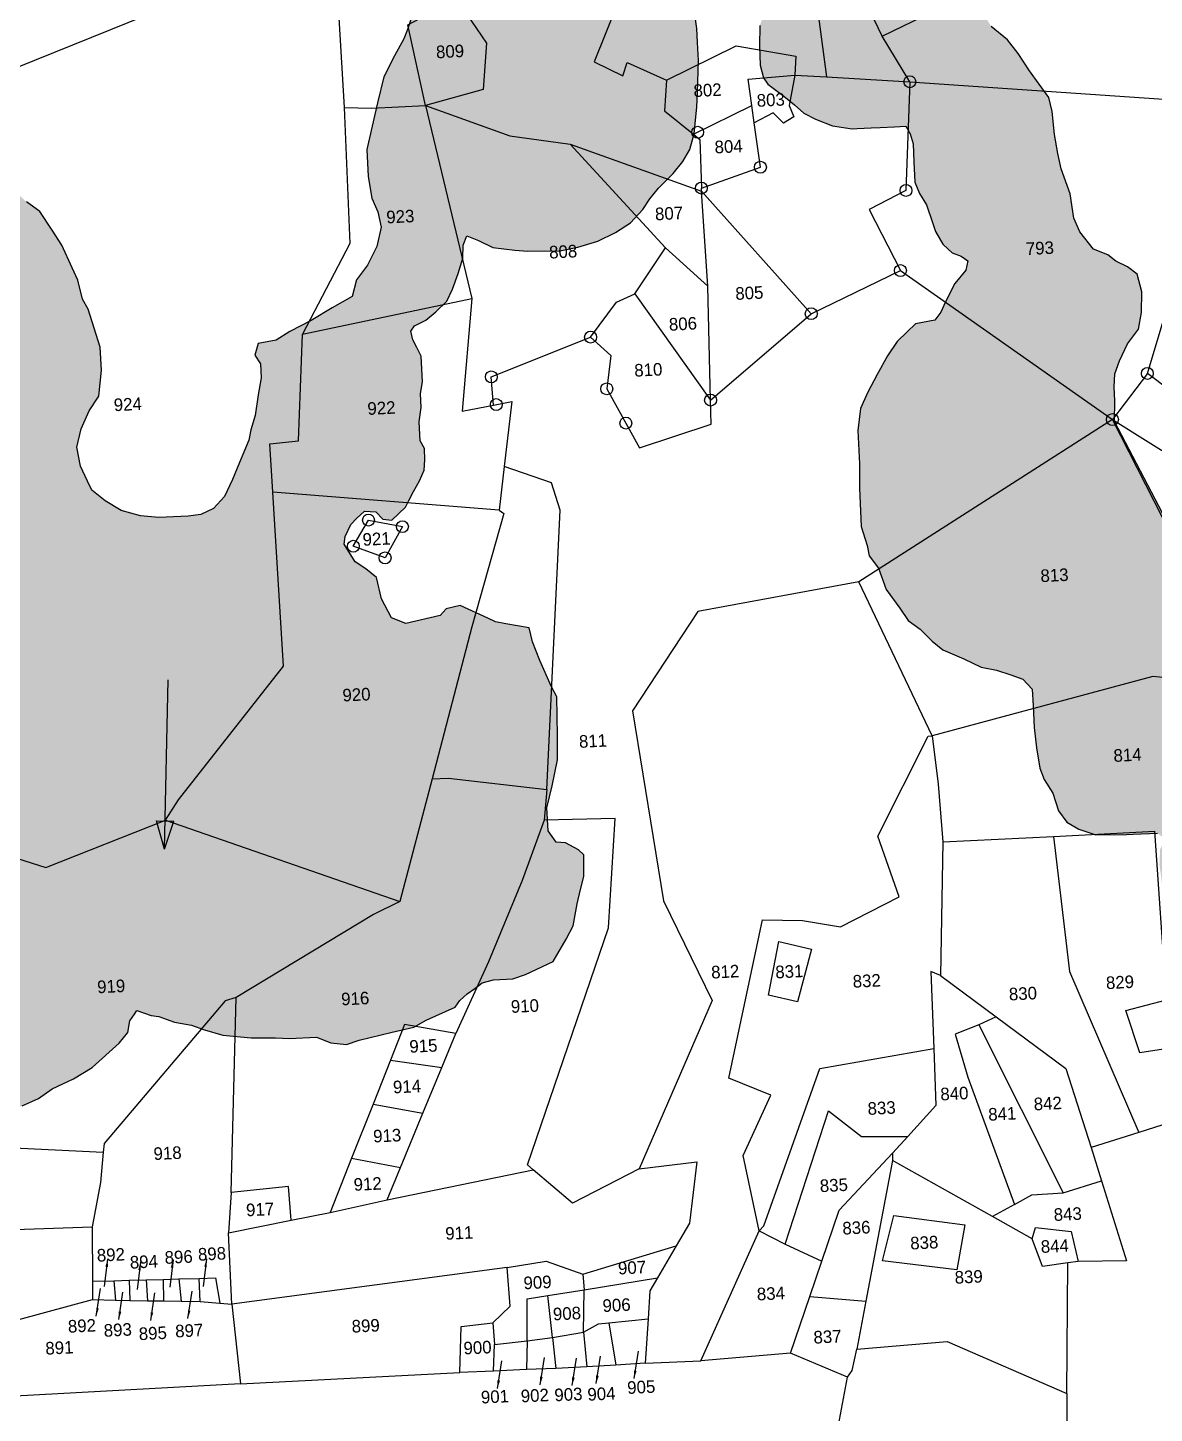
# Model space of a CAD drawing. Header units: metres. Extents: x 292855 to 294621, y 1990019 to 1993624.
# Drawn here: x 293817.2 to 294212.6, y 1990394 to 1990880.5 of the extents above; entities that cross this region are included whole.
import ezdxf
from ezdxf.enums import TextEntityAlignment as Align

# ---------------------------------------------------------------- set-up
doc = ezdxf.new("R2010")
doc.units = ezdxf.units.M
doc.header["$MEASUREMENT"] = 0
for name, color, linetype in [('POLY_HATCH', 12, 'Continuous'), ('POLY_PARCEL', 6, 'Continuous'), ('SYM_ARROW', 1, 'Continuous'), ('SYM_STONE', 1, 'Continuous'), ('TEXT_PARCEL', 7, 'Continuous')]:
    doc.layers.add(name, color=color, linetype=linetype)
doc.styles.get("Standard").update_dxf_attribs({"font": 'simplex.shx'})
doc.styles.add('TEXT_MAP', font='KRDEV050.TTF', dxfattribs={"height": 1.8})
doc.dimstyles.get("Standard").update_dxf_attribs({"dimtxt": 0.18, "dimasz": 0.18, "dimexe": 0.18, "dimexo": 0.0625, "dimgap": 0.09, "dimtad": 0, "dimtih": 1, "dimtoh": 1, "dimdec": 4, "dimzin": 0, "dimdsep": 46, "dimtxsty": 'Standard', "dimcen": 0.09, "dimadec": 0, "dimazin": 0, "dimtfac": 1, "dimtdec": 4, "dimtofl": 0, "dimtmove": 0, "dimatfit": 3, "dimfxl": 1, "dimtolj": 1, "dimtzin": 0, "dimarcsym": 0})
pattern_1 = [(0, (0, 0), (1.25, 1.25), [1.25, -1.25]), (90, (1.25, 0), (-1.25, 1.25), [1.25, -1.25])]

# ---------------------------------------------------------------- blocks, each defined once
blk = doc.blocks.new('STONE')
blk.add_circle((0, 0), 0.851)
blk = doc.blocks.new('ARROWASPECT')
h = blk.add_hatch(color=256)
h.paths.add_polyline_path([(2.85, -2.85), (3.72, -1.98), (0, 0)])
h.paths.add_polyline_path([(0, 0), (1.98, -3.72), (2.85, -2.85)])
for points in [[(0, 0), (17.15, -17.15)], [(0, 0), (1.98, -3.72)], [(0, 0), (3.72, -1.98)], [(3.72, -1.98), (1.98, -3.72)]]:
    blk.add_lwpolyline(points)
blk = doc.blocks.new('TEXTARROW')
blk.add_leader([(0.04, -0.01), (8.68, -0.01)], dimstyle='Standard', override={"dimtxt": 2.5, "dimasz": 2.5, "dimexe": 1.25, "dimexo": 0.625, "dimgap": 0.625, "dimtad": 1, "dimtih": 0, "dimtoh": 0, "dimzin": 8, "dimcen": 2.5, "dimtofl": 1})
blk = doc.blocks.new('31H6H')
at = {"layer": 'POLY_HATCH'}
h = blk.add_hatch(dxfattribs=at)
h.set_pattern_fill('ZIGZAG', color=256, scale=10, style=0)
h.set_pattern_definition(pattern_1)
h.paths.add_polyline_path([(271.57, 440.78), (267.9, 445.37), (266.06, 448.48), (265.14, 450.13), (263.31, 451.23), (261.66, 451.97), (254.87, 452.33), (251.94, 452.7), (248.45, 452.88), (244.78, 452.88), (241.85, 453.25), (237.63, 453.8), (233.04, 454.53), (230.65, 454.9), (225.15, 455.45), (222.03, 455.82), (217.63, 456.18), (214.88, 456.18), (210.73, 456.63), (206.33, 457), (204.5, 457.55), (201.38, 457.73), (197.16, 458.28), (194.4, 457.92), (191.29, 457.18), (186.88, 455.72), (183.58, 453.88), (180.65, 452.41), (178.44, 451.68), (176.79, 450.58), (175.14, 449.48), (172.39, 447.83), (170.74, 446.73), (168.54, 445.26), (167.44, 443.61), (165.78, 440.86), (163.77, 438.66), (162.3, 437.75), (159.91, 437.2), (156.24, 437.01), (153.68, 437.75), (151.66, 438.66), (148.91, 439.76), (147.99, 440.86), (147.07, 442.15), (145.97, 443.25), (143.4, 443.61), (141.57, 443.98), (139.73, 444.71), (138.08, 448.01), (137.53, 452.05), (137.53, 454.43), (137.35, 457.55), (136.98, 461.03), (136.06, 463.97), (135.84, 464.28), (106.46, 464.45), (106.46, 462.65), (106.46, 460.45), (105.91, 458.43), (106.46, 456.23), (107.93, 455.49), (109.03, 454.94), (119.12, 448.89), (118.2, 447.06), (117.84, 445.41), (117.84, 443.21), (117.84, 439.73), (118.02, 437.71), (118.75, 434.78), (119.85, 432.94), (121.14, 431.29), (122.61, 429.83), (124.81, 428.73), (126.46, 427.63), (124.81, 426.89), (121.69, 425.61), (120.04, 424.87), (118.94, 424.51), (117.1, 423.22), (115.45, 420.66), (114.53, 417.91), (114.72, 415.16), (114.9, 410.76), (115.82, 406.72), (117.1, 403.06), (117.71, 401.06), (118.44, 399.23), (119.55, 398.31), (120.65, 396.48), (122.48, 395.01), (124.13, 393.73), (125.6, 392.44), (128.17, 391.16), (130.92, 390.24), (131.65, 388.41), (131.65, 385.47), (132.02, 381.44), (132.57, 379.24), (133.85, 377.41), (135.69, 374.29), (136.42, 373.37), (137.52, 372.09), (139.36, 370.62), (141.01, 369.16), (142.84, 367.69), (144.5, 366.59), (145.05, 364.94), (145.05, 362.01), (145.05, 359.26), (145.23, 355.77), (146.15, 353.57), (147.06, 352.29), (148.35, 350.27), (149.63, 349.17), (151.47, 347.89), (152.38, 347.15), (152.57, 343.67), (153.12, 340.19), (153.85, 336.52), (155.5, 332.67), (156.79, 329.55), (157.52, 328.09), (159.72, 325.15), (162.11, 322.58), (163.94, 321.3), (166.14, 319.83), (167.8, 318.73), (169.81, 317.45), (171.65, 316.17), (171.65, 314.33), (170.55, 312.87), (170.18, 310.85), (170.91, 304.8), (172.01, 302.05), (172.93, 299.85), (174.12, 297.31), (174.86, 296.21), (176.51, 295.11), (177.98, 294.01), (179.44, 292.72), (181.83, 291.07), (183.66, 290.16), (186.97, 289.24), (190.82, 289.24), (193.75, 289.61), (195.04, 289.79), (196.32, 289.79), (196.69, 289.24), (197.42, 286.12), (198.16, 285.02), (198.89, 283.55), (199.26, 282.27), (200.54, 279.52), (201.83, 277.5), (202.56, 275.85), (204.39, 273.84), (204.94, 272.74), (208.98, 270.54), (211.18, 269.8), (213.02, 268.7), (214.67, 267.79), (217.24, 267.42), (219.25, 267.42), (221.82, 267.6), (223.11, 268.52), (224.02, 269.62), (224.58, 271.27), (224.94, 272), (225.49, 273.47), (225.68, 274.39), (226.04, 275.12), (226.41, 274.02), (227.51, 272.55), (228.61, 271.09), (229.71, 269.8), (230.63, 269.25), (233.01, 268.7), (235.95, 268.7), (238.33, 269.25), (240.17, 270.17), (241.64, 271.27), (243.1, 272.37), (244.39, 272.92), (246.04, 273.1), (247.69, 273.1), (248.79, 272), (249.89, 271.27), (250.63, 270.9), (252.46, 270.72), (254.85, 270.54), (256.68, 270.35), (256.68, 268.7), (257.23, 267.79), (257.41, 266.87), (257.96, 265.4), (258.15, 263.75), (258.52, 261.37), (259.25, 260.09), (260.72, 258.62), (261.63, 257.7), (263.29, 256.6), (265.85, 256.05), (269.16, 255.68), (271.17, 255.5), (273.01, 255.13), (274.48, 254.77), (276.31, 254.4), (278.51, 254.4), (280.71, 254.58), (282, 255.5), (283.65, 257.52), (284.02, 258.8), (284.93, 259.54), (286.22, 260.45), (288.42, 261), (291.91, 261.37), (294.29, 261.92), (296.12, 261.74), (295.39, 260.09), (294.66, 259.17), (294.29, 258.07), (295.39, 256.97), (296.86, 256.23), (298.51, 254.95), (299.98, 253.48), (302.36, 252.02), (303.83, 251.1), (307.32, 250), (310.25, 249.45), (313.74, 249.27), (317.59, 249.63), (321.08, 249.82), (324.56, 251.47), (326.95, 252.38), (328.96, 253.67), (332.08, 254.95), (334.83, 256.42), (338.87, 259.72), (340.16, 261.19), (340.52, 262.84), (341.26, 263.75), (341.62, 264.3), (343.61, 263.46), (344.71, 263.27), (346.91, 262.36), (349.29, 261.81), (351.13, 261.07), (353.7, 260.16), (357.73, 259.61), (361.22, 259.42), (363.24, 259.24), (367.09, 259.24), (369.11, 258.32), (371.31, 257.96), (373.14, 258.51), (377.91, 259.42), (381.03, 259.97), (382.87, 260.89), (387.09, 262.54), (387.82, 263.46), (388.92, 264.37), (390.02, 265.11), (391.12, 265.84), (392.77, 266.21), (395.53, 266.21), (397.36, 266.76), (401.4, 268.41), (403.42, 271.53), (404.52, 273.36), (405.25, 276.48), (405.8, 278.49), (406.35, 280.33), (406.53, 283.44), (405.8, 284.18), (403.97, 285.28), (402.68, 285.46), (401.58, 287.11), (401.58, 290.41), (402.5, 293.53), (403.42, 297.2), (403.6, 300.68), (403.78, 306.18), (403.05, 307.65), (401.58, 311.5), (400.66, 314.25), (400.3, 316.26), (396.99, 317), (395.53, 317.36), (394.43, 317.91), (390.57, 319.93), (388.56, 319.56), (387.64, 318.65), (382.68, 317.73), (380.67, 318.65), (379.38, 321.4), (378.83, 324.51), (377.36, 325.8), (375.9, 326.9), (374.43, 329.47), (374.61, 330.57), (375.53, 332.22), (376.45, 333.13), (377.55, 334.05), (379.2, 333.87), (380.12, 332.77), (381.4, 332.58), (383.43, 334.35), (383.98, 335.27), (384.71, 336.55), (385.63, 338.02), (386.36, 339.48), (386.55, 340.95), (386.55, 342.6), (386, 343.7), (386, 346.45), (386.36, 348.47), (386.36, 350.49), (386.73, 352.14), (386.73, 355.8), (386.18, 357.09), (385.63, 358.19), (385.45, 359.47), (386, 360.2), (387.65, 360.94), (389.12, 362.04), (390.77, 363.5), (391.14, 364.17), (381.73, 373.95), (381.15, 371.77), (379.68, 369.2), (378.03, 367.18), (377.3, 364.8), (374.36, 363.33), (371.25, 361.68), (368.13, 360.22), (366.11, 359.12), (363.54, 358.75), (362.99, 357.1), (363.72, 355.81), (363.72, 353.8), (363.17, 351.41), (362.62, 348.48), (361.89, 346.46), (361.52, 345), (360.05, 341.88), (358.95, 339.5), (357.67, 337.11), (356.02, 335.46), (354.18, 334.73), (352.35, 334.55), (348.13, 334.55), (345.56, 334.91), (342.81, 335.83), (340.61, 337.3), (338.77, 338.95), (338.22, 340.23), (337.31, 342.43), (336.94, 345.18), (337.67, 347.75), (338.96, 350.31), (340.42, 352.33), (340.97, 356), (340.97, 359.3), (339.51, 364.8), (338.77, 366.27), (338.22, 369.02), (337.49, 370.85), (336.2, 374.15), (334.92, 376.35), (333.27, 379.1), (331.43, 380.57), (329.23, 382.77), (327.34, 384.49), (326.05, 385.23), (324.95, 385.96), (323.3, 387.06), (321.1, 387.79), (317.06, 389.63), (315.6, 390.73), (311.56, 393.11), (307.52, 395.86), (303.49, 398.25), (298.17, 400.08), (296.88, 401.55), (295.6, 403.56), (294.13, 405.95), (292.48, 407.6), (291.38, 409.25), (289.18, 410.53), (287.89, 412), (286.24, 414.38), (284.96, 416.95), (283.49, 419.51), (282.57, 422.81), (280.37, 427.4), (278.17, 430.88), (274.68, 436.38)])
h.paths.add_polyline_path([(172.43, 394.26), (173.31, 393.9), (174.73, 392.34), (175.26, 391.46), (177.72, 389.34), (179.31, 388.11), (181.07, 386.88), (183.18, 386), (184.94, 385.3), (188.29, 385.3), (190.4, 385.3), (192.87, 385.3), (194.63, 385.3), (197.62, 385.47), (198.5, 385.65), (200.62, 387.94), (202.38, 387.58), (203.79, 386.35), (205.37, 386), (207.84, 385.47), (209.24, 385.3), (211.18, 385.3), (214.35, 385.3), (215.94, 385.3), (217.87, 385.82), (219.63, 386.53), (220.51, 388.64), (221.57, 391.28), (223.86, 391.81), (227.03, 391.1), (229.5, 390.4), (232.14, 389.87), (235.13, 389.7), (236.72, 389.7), (238.83, 390.05), (241.82, 390.75), (243.23, 390.4), (244.11, 388.99), (248.16, 385.47), (249.75, 383.71), (252.21, 381.25), (253.62, 380.19), (254.85, 379.14), (256.09, 377.9), (258.73, 375.97), (262.43, 375.09), (266.65, 374.56), (270, 374.21), (272.29, 373.86), (274.75, 374.03), (276.34, 375.26), (276.69, 376.85), (277.39, 378.78), (280.56, 379.49), (282.68, 378.96), (285.14, 378.61), (286.55, 378.43), (288.14, 378.26), (290.42, 378.43), (292.71, 379.14), (294.65, 379.84), (295.71, 380.9), (296.94, 382.83), (297.64, 384.59), (298.7, 386.88), (300.29, 388.29), (301.7, 389.34), (302.93, 389.34), (303.98, 388.29), (305.04, 387.06), (305.92, 386), (306.63, 384.94), (307.68, 384.42), (308.74, 383.89), (309.97, 383.36), (312.79, 382.83), (313.14, 382.13), (312.61, 380.19), (312.08, 378.43), (312.08, 377.38), (312.79, 374.38), (314.02, 371.04), (313.32, 369.11), (311.91, 366.99), (310.68, 365.23), (309.8, 363.3), (308.92, 361.19), (308.74, 358.37), (308.74, 356.08), (308.92, 354.15), (310.15, 350.1), (312.44, 348.51), (314.73, 347.46), (314.55, 346.23), (313.49, 345.52), (313.67, 344.47), (314.02, 340.77), (314.55, 338.31), (315.08, 335.67), (315.43, 333.2), (316.14, 330.74), (315.25, 328.8), (313.85, 327.92), (311.73, 328.1), (310.32, 329.86), (309.27, 331.13), (309.27, 332.67), (309.27, 334.61), (306.63, 334.61), (304.51, 333.55), (304.51, 332.67), (304.86, 329.33), (305.22, 326.69), (306.27, 324.75), (306.8, 322.99), (306.63, 321.41), (305.39, 320.35), (303.63, 320), (302.22, 320.35), (301.7, 321.76), (301.52, 323.35), (301.7, 325.11), (299.23, 325.46), (297.12, 324.23), (296.59, 323.52), (296.76, 321.23), (296.59, 319.83), (295.71, 316.31), (295.71, 314.55), (295.88, 312.61), (296.41, 310.67), (296.76, 308.21), (297.29, 307.16), (297.64, 305.75), (298.53, 304.16), (299.78, 303.01), (300.66, 302.13), (301.72, 300.2), (304.36, 296.85), (307, 293.68), (308.59, 292.1), (310.35, 290.52), (312.11, 289.11), (313.69, 287.7), (315.28, 286.47), (316.86, 285.59), (318.45, 284.88), (320.91, 284.36), (320.74, 283.12), (318.62, 281.72), (316.16, 280.66), (312.28, 279.6), (309.82, 278.9), (307.88, 278.72), (304.89, 278.72), (302.77, 278.72), (301.89, 278.72), (300.66, 279.43), (299.78, 280.13), (298.02, 280.66), (295.38, 281.19), (292.39, 281.36), (290.1, 281.19), (287.28, 280.66), (285.34, 280.66), (282, 280.66), (280.23, 280.84), (278.25, 281.5), (277.59, 282.6), (276.18, 283.65), (272.84, 284.36), (270.73, 284.53), (268.79, 284.71), (267.03, 285.24), (265.79, 285.94), (263.68, 288.4), (254.88, 294.04), (251.18, 296.32), (249.42, 296.15), (246.6, 295.8), (240.44, 295.44), (238.85, 295.62), (237.44, 297.73), (236.21, 299.14), (235.15, 300.37), (233.57, 301.96), (232.34, 302.48), (230.05, 303.54), (228.29, 303.89), (226.88, 304.07), (225.12, 304.95), (222.47, 305.65), (220.71, 306.88), (219.3, 307.94), (217.54, 309.17), (216.49, 310.23), (215.43, 311.28), (214.55, 312.16), (213.14, 312.69), (212.4, 312.95), (210.64, 313.12), (208.35, 313.47), (206.76, 314), (204.12, 315.06), (201.83, 315.23), (200.07, 315.41), (197.61, 316.47), (196.2, 317.52), (194.61, 319.99), (193.03, 321.75), (191.62, 324.74), (189.86, 327.73), (188.27, 332.13), (187.22, 334.95), (185.46, 338.47), (184.22, 343.57), (182.64, 349.55), (181.58, 351.84), (180.88, 355.01), (179.82, 359.23), (178.77, 361.34), (177.71, 362.93), (176.12, 364.34), (175.07, 366.1), (174.19, 367.33), (173.48, 368.38), (172.43, 369.62), (170.84, 371.55), (168.55, 373.31), (166.97, 374.72), (165.38, 375.6), (164.15, 377.01), (163.09, 378.42), (162.21, 380.53), (161.51, 381.94), (161.51, 383.34), (161.68, 386.51), (162.39, 388.45), (163.44, 389.68), (165.91, 390.91), (167.5, 391.79), (168.9, 393.02), (171.02, 393.9)], flags=16)
h = blk.add_hatch(dxfattribs=at)
h.set_pattern_fill('ZIGZAG', color=256, scale=10, style=0)
h.set_pattern_definition(pattern_1)
h.paths.add_polyline_path([(531.61, 287.84), (527.94, 290.59), (523.36, 293.34), (518.95, 296.27), (515.29, 297.56), (512.35, 298.29), (509.23, 299.76), (507.58, 300.67), (506.11, 302.14), (504.64, 303.42), (502.63, 304.71), (499.87, 305.26), (497.12, 306.54), (495.1, 307.64), (493.64, 309.29), (493.27, 312.41), (492.54, 316.26), (492.17, 319.74), (491.62, 323.23), (491.62, 324.69), (491.99, 326.71), (491.99, 327.26), (485.32, 341.69), (485.5, 344.63), (485.5, 346.64), (485.69, 348.48), (486.42, 350.31), (487.7, 352.69), (489.36, 354.71), (489.91, 357.1), (490.09, 360.03), (489.54, 362.6), (488.25, 363.7), (486.6, 364.61), (485.5, 365.53), (483.48, 366.45), (481.65, 369.01), (480.92, 371.03), (480.55, 374.51), (479.45, 378.18), (479.08, 380.38), (478.71, 383.13), (478.53, 386.43), (478.16, 388.45), (475.58, 392.39), (474.11, 394.96), (472.64, 396.97), (470.44, 398.99), (469.15, 401.19), (467.87, 403.02), (466.4, 405.96), (464.75, 407.42), (462.18, 407.97), (459.98, 407.97), (458.33, 407.61), (455.94, 407.61), (453.93, 407.79), (452.46, 408.34), (449.89, 409.44), (445.85, 411.28), (444.57, 412.93), (443.29, 414.39), (441.82, 416.23), (440.17, 418.61), (437.6, 419.89), (435.58, 421.36), (433.75, 422.46), (431.91, 425.03), (430.44, 426.68), (427.69, 427.78), (426.59, 428.51), (424.57, 428.51), (422, 428.14), (421.27, 426.31), (419.99, 424.48), (418.52, 423.74), (417.05, 423.74), (415.77, 423.74), (414.12, 423.38), (411.36, 422.83), (409.71, 422.28), (407.88, 421.73), (406.23, 421.18), (404.45, 420.17), (403.53, 419.26), (401.15, 417.79), (400.05, 417.05), (399.13, 415.95), (397.85, 415.04), (395.28, 413.94), (393.26, 411.92), (393.08, 411), (392.34, 409.72), (391.06, 408.25), (389.78, 406.79), (388.12, 405.32), (387.02, 402.57), (386.47, 401.29), (385.01, 398.9), (383.35, 395.97), (382.25, 392.3), (381.34, 389), (380.42, 385.7), (380.42, 381.85), (380.79, 378.73), (381.52, 376.72), (381.89, 374.52), (381.73, 373.95), (391.14, 364.17), (391.68, 365.15), (392.6, 367.35), (393.34, 369.55), (393.52, 371.39), (394.07, 372.67), (395.72, 371.94), (397.74, 370.84), (400.86, 370.29), (402.69, 370.1), (407.28, 369.92), (409.85, 370.29), (412.78, 371.02), (415.35, 372.12), (417.55, 373.4), (419.39, 375.24), (420.49, 376.7), (421.77, 378.17), (423.97, 380.19), (425.44, 381.84), (426.54, 383.49), (427.28, 385.69), (427.83, 389.54), (428.01, 391.56), (428.38, 396.14), (428.38, 398.71), (428.38, 400.72), (428.19, 402.74), (428.19, 405.49), (428.01, 406.96), (427.46, 408.61), (427.09, 409.89), (427.09, 411.36), (428.38, 412.09), (430.58, 411.54), (431.68, 409.89), (432.23, 408.43), (433.15, 406.22), (434.98, 404.94), (437.18, 404.76), (438.28, 404.39), (438.1, 402.37), (437.37, 400.72), (437.18, 397.79), (437.18, 395.04), (437.55, 393.21), (438.1, 392.29), (439.2, 391.37), (440.3, 390.46), (441.77, 389.17), (443.05, 387.89), (444.7, 386.97), (447.09, 385.87), (449.84, 385.32), (450.58, 385.32), (452.59, 385.32), (453.88, 385.32), (455.9, 385.32), (457.55, 385.32), (458.1, 384.22), (458.46, 382.76), (458.46, 380.19), (458.46, 377.26), (459.01, 375.6), (459.93, 373.95), (460.67, 371.39), (461.03, 370.1), (461.99, 368.21), (462.72, 367.47), (463.27, 366.92), (464.55, 366.37), (465.47, 365.64), (465.1, 364.36), (463.45, 362.52), (461.99, 359.95), (461.25, 358.49), (460.33, 357.39), (457.58, 357.02), (456.3, 355.92), (454.83, 354.64), (453.36, 352.62), (451.71, 350.05), (450.24, 347.49), (449.14, 345.29), (448.59, 342.17), (448.59, 337.4), (448.41, 333.92), (448.41, 328.42), (449.14, 325.67), (449.33, 324.2), (450.61, 322.37), (451.53, 319.25), (453.36, 316.5), (454.46, 314.67), (456.12, 313.38), (457.77, 311.55), (459.23, 310.27), (462.17, 308.8), (464.55, 307.52), (466.76, 306.97), (468.77, 306.23), (470.42, 305.5), (471.71, 304.03), (471.71, 301.65), (471.71, 298.53), (471.89, 295.6), (472.26, 292.66), (472.81, 291.01), (473.91, 289), (474.64, 286.43), (475.75, 284.78), (477.4, 283.68), (479.78, 282.76), (484.18, 282.58), (485.1, 282.58), (488.59, 282.58), (489.69, 281.66), (488.86, 280.24), (488.67, 278.04), (488.86, 276.02), (489.04, 271.8), (489.78, 267.77), (490.88, 264.84), (492.16, 263.19), (493.63, 262.09), (495.65, 260.62), (498.21, 259.52), (502.25, 258.79), (505.55, 258.79), (509.41, 258.97), (513.63, 259.34), (515.09, 260.44), (516.19, 260.8), (518.21, 259.89), (519.68, 259.34), (521.7, 258.79), (524.82, 258.42), (526.1, 258.24), (528.49, 257.14), (528.85, 254.57), (528.85, 251.82), (529.4, 249.62), (529.77, 245.95), (531.42, 242.83), (532.7, 240.08), (533.81, 238.07), (534.36, 235.5), (535.09, 232.02), (535.64, 227.25), (536.92, 224.5), (538.21, 223.03), (540.78, 221.38), (542.24, 220.28), (543.53, 219.37), (546.1, 218.27), (548.48, 217.17), (551.42, 216.25), (553.8, 215.15), (556.55, 214.23), (560.22, 213.86), (561.32, 211.48), (561.32, 210.38), (561.14, 209.28), (562.24, 208.73), (564.99, 208.55), (566.65, 209.1), (570.13, 209.65), (572.52, 210.93), (576.19, 212.58), (577.65, 214.6), (579.67, 217.72), (581.87, 220.47), (583.34, 223.58), (585.36, 226.88), (586.46, 229.27), (587.93, 232.57), (589.21, 238.62), (589.03, 240.82), (588.84, 243.57), (588.11, 245.22), (587.56, 247.79), (586.83, 249.62), (586.64, 252.37), (588.11, 255.12), (589.39, 256.4), (591.78, 259.15), (594.53, 260.8), (596.73, 262.64), (600.22, 265.57), (600.95, 267.4), (602.24, 270.7), (603.89, 274.55), (604.99, 278.77), (605.91, 282.62), (606.09, 285.74), (605.72, 287.21), (605.36, 288.86), (605.36, 290.69), (603.93, 295.79), (603.02, 298.91), (602.47, 300.56), (601.73, 302.58), (601.36, 304.41), (600.63, 306.79), (599.71, 309.18), (598.43, 311.01), (596.96, 312.48), (595.31, 313.76), (593.11, 315.05), (592.74, 317.25), (592.74, 320), (594.21, 324.21), (596.41, 328.43), (597.15, 330.63), (597.7, 332.65), (598.43, 336.13), (598.43, 339.06), (598.25, 344.75), (597.51, 347.68), (596.78, 350.07), (594.94, 354.65), (594.21, 356.3), (592.56, 357.4), (591.46, 358.13), (592.19, 359.6), (593.66, 361.07), (595.31, 362.53), (596.78, 364.37), (597.7, 366.75), (596.23, 374.75), (594.76, 382.82), (592.56, 385.76), (591.64, 386.86), (590.36, 387.77), (588.89, 388.87), (587.97, 389.79), (589.26, 392.72), (590.17, 394.56), (591.09, 397.31), (591.28, 399.32), (588.16, 417.66), (584.85, 436.54), (582.29, 451.4), (580.82, 449.56), (579.9, 448.28), (578.98, 446.81), (578.43, 445.16), (577.7, 443.88), (577.15, 442.23), (575.86, 439.84), (574.21, 437.09), (572.38, 433.43), (571.65, 429.03), (571.28, 425.73), (571.28, 421.88), (571.09, 419.13), (570.91, 415.64), (570.36, 411.98), (568.71, 408.86), (567.79, 405.92), (566.14, 404.09), (565.41, 400.79), (565.04, 398.77), (565.04, 395.47), (565.04, 392.72), (565.04, 390.89), (565.04, 387.41), (563.94, 384.11), (563.39, 380.99), (563.02, 374.75), (563.21, 372.19), (563.21, 366.14), (563.02, 362.65), (562.66, 357.7), (562.08, 355.9), (561.71, 353.88), (562.63, 352.05), (562.81, 349.48), (562.81, 344.35), (561.89, 341.23), (561.71, 335.73), (561.71, 332.98), (561.53, 328.03), (560.98, 325.1), (560.24, 322.71), (560.06, 319.41), (560.06, 315.75), (560.79, 313.18), (560.24, 310.43), (558.59, 306.76), (558.41, 302.18), (558.04, 297.6), (557.86, 295.03), (557.86, 290.81), (556.94, 285.31), (556.57, 281.64), (556.39, 278.71), (556.39, 274.86), (556.57, 270.64), (556.76, 265.87), (556.75, 263.45), (556.56, 261.07), (556.38, 259.05), (556.2, 256.3), (555.65, 255.02), (554.91, 254.1), (552.71, 254.1), (550.51, 254.47), (548.86, 254.83), (548.12, 255.93), (547.21, 257.03), (546.47, 259.23), (546.47, 261.44), (546.66, 265.29), (547.02, 267.12), (546.66, 268.95), (545.56, 270.42), (543.54, 271.34), (542.44, 272.25), (542.07, 273.35), (541.89, 275.19), (541.34, 277.39), (539.87, 279.22), (538.58, 281.42), (537.48, 282.7), (535.83, 284.35), (534, 286)])
for points in [[(324.56, 251.47), (326.95, 252.38), (328.96, 253.67), (332.08, 254.95), (334.83, 256.42), (338.87, 259.72), (340.16, 261.19), (340.52, 262.84), (341.26, 263.75), (341.62, 264.3), (343.61, 263.46), (344.71, 263.27), (346.91, 262.36), (349.29, 261.81), (351.13, 261.07), (353.7, 260.16), (357.73, 259.61), (361.22, 259.42), (363.24, 259.24), (367.09, 259.24), (369.11, 258.32), (371.31, 257.96), (373.14, 258.51), (377.91, 259.42), (381.03, 259.97), (382.87, 260.89), (387.09, 262.54), (387.82, 263.46), (388.92, 264.37), (390.02, 265.11), (391.12, 265.84), (392.77, 266.21), (395.53, 266.21), (397.36, 266.76), (401.4, 268.41), (403.42, 271.53), (404.52, 273.36), (405.25, 276.48), (405.8, 278.49), (406.35, 280.33), (406.53, 283.44), (405.8, 284.18), (403.97, 285.28), (402.68, 285.46), (401.58, 287.11), (401.58, 290.41), (402.5, 293.53), (403.42, 297.2), (403.6, 300.68), (403.78, 306.18), (403.05, 307.65), (401.58, 311.5), (400.66, 314.25), (400.3, 316.26), (396.99, 317), (395.53, 317.36), (394.43, 317.91), (390.57, 319.93), (388.56, 319.56), (387.64, 318.65), (382.68, 317.73), (380.67, 318.65), (379.38, 321.4), (378.83, 324.51), (377.36, 325.8), (375.9, 326.9), (374.43, 329.47), (374.61, 330.57), (375.53, 332.22), (376.45, 333.13), (377.55, 334.05), (379.2, 333.87), (380.12, 332.77), (381.4, 332.58), (383.43, 334.35), (383.98, 335.27), (384.71, 336.55), (385.63, 338.02), (386.36, 339.48), (386.55, 340.95), (386.55, 342.6), (386, 343.7), (386, 346.45), (386.36, 348.47), (386.36, 350.49), (386.73, 352.14), (386.73, 355.8), (386.18, 357.09), (385.63, 358.19), (385.45, 359.47), (386, 360.2), (387.65, 360.94), (389.12, 362.04), (390.77, 363.5), (391.68, 365.15), (392.6, 367.35), (393.34, 369.55), (393.52, 371.39), (394.07, 372.67), (395.72, 371.94), (397.74, 370.84), (400.86, 370.29), (402.69, 370.1), (407.28, 369.92), (409.85, 370.29), (412.78, 371.02), (415.35, 372.12), (417.55, 373.4), (419.39, 375.24), (420.49, 376.7), (421.77, 378.17), (423.97, 380.19), (425.44, 381.84), (426.54, 383.49), (427.28, 385.69), (427.83, 389.54), (428.01, 391.56), (428.38, 396.14), (428.38, 398.71), (428.38, 400.72), (428.19, 402.74)], [(437.37, 400.72), (437.18, 397.79), (437.18, 395.04), (437.55, 393.21), (438.1, 392.29), (439.2, 391.37), (440.3, 390.46), (441.77, 389.17), (443.05, 387.89), (444.7, 386.97), (447.09, 385.87), (449.84, 385.32), (450.58, 385.32), (452.59, 385.32), (453.88, 385.32), (455.9, 385.32), (457.55, 385.32), (458.1, 384.22), (458.46, 382.76), (458.46, 380.19), (458.46, 377.26), (459.01, 375.6), (459.93, 373.95), (460.67, 371.39), (461.03, 370.1), (461.99, 368.21), (462.72, 367.47), (463.27, 366.92), (464.55, 366.37), (465.47, 365.64), (465.1, 364.36), (463.45, 362.52), (461.99, 359.95), (461.25, 358.49), (460.33, 357.39), (457.58, 357.02), (456.3, 355.92), (454.83, 354.64), (453.36, 352.62), (451.71, 350.05), (450.24, 347.49), (449.14, 345.29), (448.59, 342.17), (448.59, 337.4), (448.41, 333.92), (448.41, 328.42), (449.14, 325.67), (449.33, 324.2), (450.61, 322.37), (451.53, 319.25), (453.36, 316.5), (454.46, 314.67), (456.12, 313.38), (457.77, 311.55), (459.23, 310.27), (462.17, 308.8), (464.55, 307.52), (466.76, 306.97), (468.77, 306.23), (470.42, 305.5), (471.71, 304.03), (471.71, 301.65), (471.71, 298.53), (471.89, 295.6), (472.26, 292.66), (472.81, 291.01), (473.91, 289), (474.64, 286.43), (475.75, 284.78), (477.4, 283.68), (479.78, 282.76), (484.18, 282.58), (485.1, 282.58), (488.59, 282.58)], [(491.99, 327.26), (485.32, 341.69), (485.5, 344.63), (485.5, 346.64), (485.69, 348.48), (486.42, 350.31), (487.7, 352.69), (489.36, 354.71), (489.91, 357.1), (490.09, 360.03), (489.54, 362.6), (488.25, 363.7), (486.6, 364.61), (485.5, 365.53), (483.48, 366.45), (481.65, 369.01), (480.92, 371.03), (480.55, 374.51), (479.45, 378.18), (479.08, 380.38), (478.71, 383.13), (478.53, 386.43), (478.16, 388.45), (475.58, 392.39), (474.11, 394.96), (472.64, 396.97), (470.44, 398.99)], [(388.12, 405.32), (387.02, 402.57), (386.47, 401.29), (385.01, 398.9), (383.35, 395.97), (382.25, 392.3), (381.34, 389), (380.42, 385.7), (380.42, 381.85), (380.79, 378.73), (381.52, 376.72), (381.89, 374.52), (381.15, 371.77), (379.68, 369.2), (378.03, 367.18), (377.3, 364.8), (374.36, 363.33), (371.25, 361.68), (368.13, 360.22), (366.11, 359.12), (363.54, 358.75), (362.99, 357.1), (363.72, 355.81), (363.72, 353.8), (363.17, 351.41), (362.62, 348.48), (361.89, 346.46), (361.52, 345), (360.05, 341.88), (358.95, 339.5), (357.67, 337.11), (356.02, 335.46), (354.18, 334.73), (352.35, 334.55), (348.13, 334.55), (345.56, 334.91), (342.81, 335.83), (340.61, 337.3), (338.77, 338.95), (338.22, 340.23), (337.31, 342.43), (336.94, 345.18), (337.67, 347.75), (338.96, 350.31), (340.42, 352.33), (340.97, 356), (340.97, 359.3), (339.51, 364.8), (338.77, 366.27), (338.22, 369.02), (337.49, 370.85), (336.2, 374.15), (334.92, 376.35), (333.27, 379.1), (331.43, 380.57)]]:
    blk.add_lwpolyline(points, dxfattribs=at)
at = {"layer": 'POLY_PARCEL'}
for points in [[(438.67, 430.23), (426.02, 423.98), (413.48, 396.69), (417.46, 394.47), (418.16, 396.34), (423.67, 393.53)], [(352.62, 409.65), (364.34, 415.74), (377.23, 412.81), (377.46, 391.85)], [(325.5, 397.98), (352.74, 407.43), (352.62, 409.65)], [(441.46, 409.33), (442.95, 403.37), (445.83, 401.56), (446.53, 392.91)], [(454.79, 398.36), (453.19, 402.09), (445.83, 409.34)], [(389.09, 391.6), (387.11, 403.22), (394.26, 406.62), (398.24, 400.06), (397.42, 393.5), (389.09, 391.6)], [(454.79, 398.36), (469.68, 404.76)], [(423.67, 393.53), (433.87, 397.98), (442.3, 396.11), (442.03, 393.38)], [(458.42, 391.65), (454.79, 398.36)], [(423.67, 393.53), (423.2, 389.2), (427.15, 385.63)], [(435.68, 389.34), (435.33, 393.15), (442.03, 393.38)], [(442.03, 393.38), (441.01, 389.08), (441.6, 387.44), (440.08, 386.62), (438.67, 388.14), (435.91, 386.86)], [(442.03, 393.38), (446.53, 392.91)], [(446.53, 392.91), (458.42, 391.65)], [(377.46, 391.85), (377.34, 372.41), (369.92, 359.78)], [(377.46, 391.85), (381.36, 391.6), (389.09, 391.6)], [(389.09, 391.6), (394.38, 363.7)], [(389.09, 391.6), (400.93, 386.69), (409.48, 385.05)], [(458.42, 391.65), (457.12, 376.14), (451.73, 373.68), (455.78, 364.73)], [(458.42, 391.65), (503.59, 386.36)], [(427.15, 385.63), (435.68, 389.34)], [(435.91, 386.86), (435.68, 389.34)], [(427.91, 377.89), (436.49, 380.47), (435.91, 386.86)], [(409.48, 385.05), (427.92, 377.44)], [(409.48, 385.05), (422.37, 369.59)], [(427.15, 385.63), (428.01, 384.86), (427.91, 377.89)], [(490.33, 348.34), (502.81, 383.58), (503.59, 386.36)], [(427.92, 377.44), (427.91, 377.89)], [(427.92, 377.44), (442.73, 359.19)], [(428.14, 363.82), (427.92, 377.44)], [(417.69, 363.24), (422.37, 369.59)], [(422.37, 369.59), (428.14, 363.82)], [(442.73, 359.19), (455.78, 364.73)], [(455.78, 364.73), (485.02, 341.99)], [(369.92, 359.78), (394.38, 363.7)], [(394.38, 363.7), (392.19, 347.66), (396.71, 348.32)], [(411.06, 357.36), (415, 362.19), (417.69, 363.24)], [(417.69, 363.24), (427.76, 347.54)], [(427.76, 347.54), (428.14, 363.82)], [(364.59, 337.4), (364.49, 344.32), (368.65, 344.55), (369.92, 359.78)], [(427.76, 347.54), (442.73, 359.19)], [(396.71, 348.32), (396.61, 352.37), (411.06, 357.36)], [(411.06, 357.36), (413.83, 354.59), (413.02, 349.86), (417.29, 341.21), (427.68, 344.1), (427.76, 347.54)], [(396.71, 348.32), (399.35, 348.7), (397.81, 339.48)], [(490.33, 348.34), (485.02, 341.99)], [(485.02, 341.99), (500.6, 331.15), (504.87, 336.23), (490.33, 348.34)], [(485.02, 341.99), (447.68, 320.56)], [(512.6, 317.65), (493.67, 322.85), (485.02, 341.99)], [(397.81, 339.48), (396.81, 333.25)], [(401.69, 293.04), (405.5, 332.87), (404.46, 336.79), (397.81, 339.48)], [(347.02, 291.26), (349, 294.08), (364.95, 312.48), (364.59, 337.4)], [(396.81, 333.25), (364.59, 337.4)], [(396.81, 333.25), (397.43, 332.77), (392.11, 316.8), (385.41, 295.35)], [(375.73, 329.12), (378.08, 332.75), (382.88, 331.58), (380.19, 327.24), (375.73, 329.12)], [(447.68, 320.56), (424.47, 317.43), (414.46, 303.67), (417.58, 276.34), (423.84, 261.76), (412.28, 238.18)], [(457.09, 298.03), (447.68, 320.56)], [(512.93, 301.14), (511.15, 301.7), (489.04, 304.98), (457.09, 298.03)], [(428.98, 228.51), (427.19, 239.39), (431.57, 247.82), (425.71, 250.55), (431.58, 272.92), (437.28, 272.53), (442.67, 271.36), (451.26, 275.27), (448.62, 284.06), (456.51, 298.03), (457.09, 298.03)], [(457.09, 298.03), (457.64, 291.08), (457.87, 282.81)], [(385.41, 295.35), (379.91, 278.04)], [(385.41, 295.35), (387.72, 295.35), (401.69, 293.04)], [(401.69, 293.04), (401.09, 288.66)], [(321.18, 288.48), (329.61, 285.36), (347.02, 291.26)], [(347.02, 291.26), (379.91, 278.04)], [(401.09, 288.66), (397.56, 280.19), (392.17, 268.79), (387.01, 258.8)], [(397.12, 238.77), (396.32, 239.52), (409.52, 272.85), (411.24, 288.42), (401.09, 288.66)], [(457.87, 282.81), (456.61, 263.72)], [(457.87, 282.81), (473.73, 282.81)], [(473.73, 282.81), (488.26, 282.88)], [(473.73, 282.81), (475.06, 263.4), (483.86, 239.93)], [(492.81, 242.34), (489.83, 251.85), (484.59, 251.3), (482.87, 257.47), (488.73, 258.72), (488.26, 282.88)], [(379.91, 278.04), (376.05, 276.38), (355.88, 265.45)], [(431.91, 262.1), (433.78, 269.69), (438.38, 268.38), (436.03, 260.97), (431.91, 262.1)], [(355.88, 265.45), (354.29, 265.07), (336, 245.48), (335.83, 244.27)], [(353.82, 237.61), (355.88, 265.45)], [(456.61, 263.72), (455.29, 264.39), (455.16, 253.36)], [(456.61, 263.72), (464.28, 257.45)], [(387.01, 258.8), (379.75, 260.44), (377.49, 255.44)], [(384.76, 254.02), (387.01, 258.8)], [(461.78, 256.43), (458.34, 255.26), (459.82, 249.01), (465.61, 230.5)], [(464.28, 257.45), (461.78, 256.43)], [(461.78, 256.43), (472.64, 231.83)], [(464.28, 257.45), (473.88, 249.59), (476.97, 238.1)], [(377.49, 255.44), (374.7, 249.26)], [(377.49, 255.44), (384.76, 254.02)], [(381.76, 247.64), (384.76, 254.02)], [(428.98, 228.51), (429.65, 229.18), (438.75, 251.3), (455.16, 253.36)], [(455.16, 253.36), (455.06, 245.18), (450.84, 240.97)], [(374.7, 249.26), (371.27, 241.68)], [(374.7, 249.26), (381.76, 247.64)], [(310.36, 246.76), (335.83, 244.27)], [(378.19, 240.05), (381.76, 247.64)], [(335.83, 244.27), (335.25, 239.95), (333.75, 233.67)], [(432.58, 226.4), (439.69, 245.17), (444.22, 241.26), (450.84, 240.97)], [(492.81, 242.34), (483.86, 239.93)], [(371.27, 241.68), (367.85, 234.1)], [(371.27, 241.68), (378.19, 240.05)], [(376.05, 235.5), (378.19, 240.05)], [(450.84, 240.97), (448.57, 238.7)], [(483.86, 239.93), (476.97, 238.1)], [(362.2, 233.25), (362.07, 238.08), (353.82, 237.61)], [(376.05, 235.5), (397.12, 238.77)], [(412.28, 238.18), (402.49, 233.74), (397.12, 238.77)], [(412.28, 238.18), (420.56, 238.8), (419.06, 230.07), (417, 226.92)], [(437.7, 223.73), (440.55, 230.93), (448.57, 238.7)], [(448.57, 238.7), (448.51, 237.64)], [(476.97, 238.1), (478.22, 233.28)], [(353.82, 237.61), (353.16, 231.89)], [(448.51, 237.64), (443.73, 217.74)], [(462.38, 228.94), (448.51, 237.64)], [(305.59, 234.28), (307.4, 234.04), (333.75, 233.67)], [(362.2, 233.25), (367.85, 234.1)], [(367.85, 234.1), (376.05, 235.5)], [(333.75, 233.67), (333.4, 225.9)], [(353.16, 231.89), (362.2, 233.25)], [(472.64, 231.83), (478.22, 233.28)], [(478.22, 233.28), (481.22, 221.7), (474.33, 221.93)], [(353.17, 221.66), (353.16, 231.89)], [(465.61, 230.5), (462.38, 228.94)], [(465.61, 230.5), (468.18, 231.75), (472.64, 231.83)], [(419.76, 210.31), (428.98, 228.51)], [(428.98, 228.51), (432.58, 226.4)], [(446.36, 223.36), (448.31, 229.76), (458.39, 227.96), (456.91, 221.56), (446.36, 223.36)], [(467.91, 225.48), (462.38, 228.94)], [(403.51, 223.52), (417, 226.92)], [(417, 226.92), (414.11, 222.47)], [(432.58, 226.4), (437.7, 223.73)], [(467.91, 225.48), (468.48, 227.09), (473.53, 226.28), (474.33, 221.93)], [(333.4, 225.9), (333.28, 223.27)], [(333.4, 225.9), (336.47, 225.83)], [(336.47, 225.83), (336.55, 223.05)], [(336.47, 225.83), (338.63, 225.79)], [(338.63, 225.79), (338.62, 222.91)], [(338.63, 225.79), (341.06, 225.73)], [(341.06, 225.73), (341.15, 222.74)], [(341.06, 225.73), (343.5, 225.68)], [(343.5, 225.68), (343.41, 222.59)], [(343.5, 225.68), (345.76, 225.63)], [(345.76, 225.63), (345.94, 222.42)], [(345.76, 225.63), (348.66, 225.57)], [(348.66, 225.57), (351, 225.52), (351.42, 221.88)], [(348.66, 222.24), (348.66, 225.57)], [(392.73, 225), (353.17, 221.66)], [(390.31, 217.19), (392.88, 219.46), (392.73, 225)], [(392.73, 225), (398.35, 225.62), (403.51, 223.52)], [(472.84, 221.79), (469.17, 221.47), (467.91, 225.48)], [(301.81, 216.38), (333.28, 223.27)], [(333.28, 223.27), (336.55, 223.05)], [(336.55, 223.05), (338.62, 222.91)], [(338.62, 222.91), (341.15, 222.74)], [(341.15, 222.74), (343.41, 222.59)], [(343.41, 222.59), (345.94, 222.42)], [(345.94, 222.42), (348.66, 222.24)], [(348.66, 222.24), (351.42, 221.88)], [(403.51, 223.52), (403.57, 221.3)], [(403.57, 221.3), (414.11, 222.47)], [(414.11, 222.47), (412.96, 220.7), (412.51, 216.72)], [(435.74, 218.76), (437.7, 223.73)], [(351.42, 221.88), (353.17, 221.66)], [(353.17, 221.66), (353.82, 210.22)], [(395.07, 214.38), (395.38, 220.39), (398.35, 220.72)], [(398.35, 220.72), (403.57, 221.3)], [(398.74, 214.69), (398.35, 220.72)], [(403.2, 215.24), (403.57, 221.3)], [(471.81, 203.12), (472.84, 221.79)], [(474.33, 221.93), (472.84, 221.79)], [(432.6, 210.82), (435.74, 218.76)], [(435.74, 218.76), (443.73, 217.74)], [(385.23, 210.32), (385.77, 216.88), (390.31, 217.19)], [(390.31, 217.19), (390.38, 214.07)], [(403.2, 215.24), (405.38, 216.33), (406.86, 216.41)], [(406.86, 216.41), (412.51, 216.72)], [(406.86, 216.41), (407.57, 210.32)], [(412.51, 216.72), (411.79, 210.4)], [(443.73, 217.74), (442.09, 210.92)], [(390.07, 210.3), (390.38, 214.07)], [(390.38, 214.07), (395.07, 214.38)], [(395.07, 214.38), (394.76, 210.28)], [(395.07, 214.38), (398.74, 214.69)], [(398.74, 214.69), (403.2, 215.24)], [(398.74, 214.69), (398.98, 210.26)], [(403.2, 215.24), (403.43, 210.24)], [(353.82, 210.22), (301.47, 209.91)], [(353.82, 210.22), (385.23, 210.32)], [(390.07, 210.3), (385.23, 210.32)], [(394.76, 210.28), (390.07, 210.3)], [(398.98, 210.26), (394.76, 210.28)], [(403.43, 210.24), (398.98, 210.26)], [(407.57, 210.32), (403.43, 210.24)], [(411.79, 210.4), (407.57, 210.32)], [(411.79, 210.4), (419.76, 210.31)], [(432.6, 210.82), (419.76, 210.31)], [(440.57, 206.99), (432.6, 210.82)], [(440.57, 206.99), (441.27, 207.93), (442.09, 210.92)], [(442.09, 210.92), (455.05, 211.38), (471.81, 203.12)], [(438.46, 195.98), (438.22, 197.15), (440.57, 206.99)], [(471.81, 203.12), (471.58, 199.07)]]:
    blk.add_lwpolyline(points, dxfattribs=at)
at = {"layer": 'SYM_ARROW', "rotation": 131.0563027514817}
blk.add_blockref('ARROWASPECT', (346.69, 287.12), dxfattribs=at)
at = {"layer": 'SYM_ARROW', "xscale": 0.4600899835676203, "yscale": 0.4600899835676203, "zscale": 0.4600899835676203}
for p, rotation in [((335.73, 229), 260.3941899868441), ((340.4, 228.33), 260.3941899868441), ((345.07, 228.44), 260.3941899868441), ((349.85, 228.33), 260.3941899868441), ((333.7, 220.89), 78.3974739251675), ((336.88, 220.22), 78.3974739251675), ((341.44, 219.89), 78.3974739251675), ((346.77, 219.89), 78.3974739251675), ((410.08, 208.23), 78.3974739251675), ((390.51, 207.78), 78.3974739251675), ((396.62, 208), 78.3974739251675), ((401.18, 207.67), 78.3974739251675), ((404.63, 207.78), 78.3974739251675)]:
    blk.add_blockref('TEXTARROW', p, dxfattribs=dict(at, rotation=rotation))
at = {"layer": 'SYM_STONE'}
for p in [(458.42, 391.65), (427.77, 385.9), (436.49, 380.47), (427.91, 377.89), (457.12, 376.14), (455.78, 364.73), (442.73, 359.19), (411.06, 357.36), (396.61, 352.37), (397.13, 348.38), (413.02, 349.86), (490.33, 348.34), (427.76, 347.54), (415.5, 344.84), (485.02, 341.99), (378.08, 332.75), (382.88, 331.58), (375.73, 329.12), (380.19, 327.24)]:
    blk.add_blockref('STONE', p, dxfattribs=at)
at = {"layer": 'TEXT_PARCEL', "style": 'TEXT_MAP'}
for s, p in [('809', (392.96, 399.16)), ('802', (429.47, 391.85)), ('803', (438.43, 390.02)), ('804', (432.09, 383.65)), ('923', (384.72, 375.91)), ('807', (423.12, 374.5)), ('808', (407.73, 369.77)), ('793', (475.84, 366.98)), ('805', (434.04, 362.58)), ('806', (424.34, 358.63)), ('810', (419.08, 352.3)), ('924', (344.5, 350.96)), ('922', (380.7, 348.68)), ('921', (379.11, 330.01)), ('813', (475.67, 320.15)), ('920', (375.16, 307.9)), ('811', (408.62, 299.65)), ('814', (484.86, 293.96)), ('919', (338.11, 267.91)), ('812', (425.91, 265.78)), ('831', (435.07, 265.36)), ('916', (372.88, 264.49)), ('832', (446.06, 263.49)), ('910', (397.06, 262.25)), ('829', (482.22, 261.54)), ('830', (468.28, 260.59)), ('915', (382.29, 257.25)), ('914', (379.67, 251.56)), ('833', (447.31, 245.22)), ('840', (457.8, 246.78)), ('918', (345.01, 243.69)), ('913', (376.5, 244.68)), ('841', (464.5, 243.55)), ('842', (471.07, 244.72)), ('912', (373.38, 237.91)), ('917', (357.84, 235.01)), ('835', (439.95, 234.51)), ('892', (336.21, 229.56)), ('898', (350.66, 229)), ('911', (386.13, 230.28)), ('894', (340.88, 228.33)), ('896', (345.88, 228.78)), ('836', (442.88, 228.29)), ('843', (473.16, 228.78)), ('838', (452.47, 225.69)), ('907', (410.56, 224.13)), ('844', (471.09, 224.3)), ('909', (396.96, 222.67)), ('892', (331.59, 219.61)), ('834', (430.21, 219.47)), ('839', (458.58, 220.49)), ('893', (336.68, 218.78)), ('895', (341.66, 218.06)), ('897', (346.88, 218.19)), ('899', (372.12, 217.66)), ('908', (400.95, 218.02)), ('906', (408.09, 218.88)), ('891', (328.22, 216.63)), ('900', (387.94, 213.77)), ('837', (438, 212.91)), ('901', (390.09, 206.64)), ('902', (395.79, 206.53)), ('903', (400.6, 206.45)), ('904', (405.32, 206.31)), ('905', (411.05, 207))]:
    blk.add_text(s, height=1.8, dxfattribs=at).set_placement(p, align=Align.MIDDLE)

msp = doc.modelspace()

# ---------------------------------------------------------------- block references
at = {"xscale": 2.454822676212158, "yscale": 2.454822676212158, "zscale": 2.454822676212158, "rotation": 2.7647786438445}
msp.add_blockref('31H6H', (293049.16, 1989846.98), dxfattribs=at)

doc.saveas('drawing.dxf')
